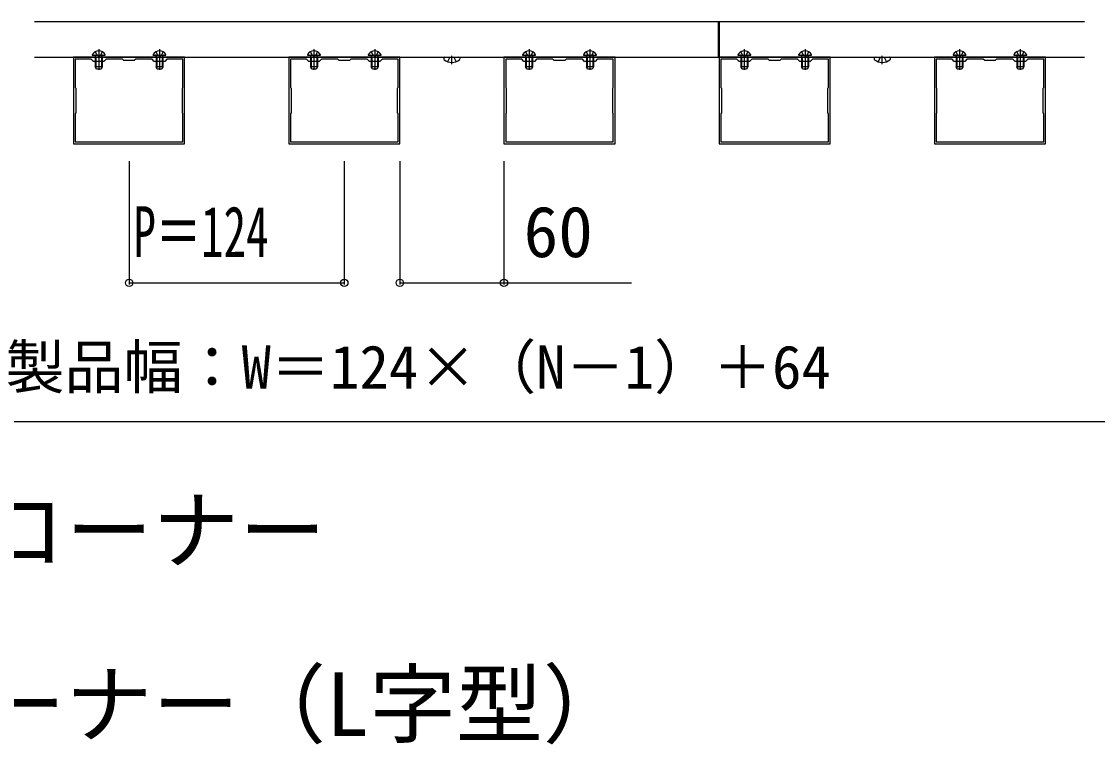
# Model space of a CAD drawing. Units: millimetres, scale not verified. Extents: x -1750 to 1750, y -2608 to 2592.
# Drawn here: x -1282 to -662, y -529 to -113 of the extents above; entities that cross this region are included whole.
import ezdxf
from ezdxf.enums import TextEntityAlignment as Align

# ---------------------------------------------------------------- set-up
doc = ezdxf.new("R2010")
doc.units = ezdxf.units.MM
doc.header["$LTSCALE"] = 14
for name, color, linetype in [('0-2_USER1', 3, 'Continuous'), ('0-3_YKK_11', 7, 'Continuous'), ('0-4_YKK_12', 2, 'Continuous'), ('0-5_YKK_13', 4, 'Continuous'), ('0-6_YKK_D', 6, 'Continuous')]:
    doc.layers.add(name, color=color, linetype=linetype)
doc.styles.add('ＭＳ ゴシック', font='')
doc.styles.get('ＭＳ ゴシック').set_extended_font_data('MS Gothic')

msp = doc.modelspace()

# ---------------------------------------------------------------- linework, layer by layer
at = {"layer": '0-3_YKK_11'}
for points in [[(-1252, -183.5), (-1188, -183.5), (-1188, -133.5), (-1252, -133.5)], [(-1251, -182.3), (-1189, -182.3), (-1189, -166), (-1189.3, -165.7), (-1189.3, -151.3), (-1189, -151), (-1189, -134.7), (-1198.2, -134.7), (-1199.5, -136), (-1205.5, -136), (-1206.8, -134.7), (-1216.2, -134.7), (-1217, -135.5), (-1223, -135.5), (-1223.8, -134.7), (-1233.2, -134.7), (-1234.5, -136), (-1240.5, -136), (-1241.8, -134.7), (-1251, -134.7), (-1251, -151), (-1250.7, -151.3), (-1250.7, -165.7), (-1251, -166)], [(-1128, -183.5), (-1064, -183.5), (-1064, -133.5), (-1128, -133.5)], [(-1127, -182.3), (-1065, -182.3), (-1065, -166), (-1065.3, -165.7), (-1065.3, -151.3), (-1065, -151), (-1065, -134.7), (-1074.2, -134.7), (-1075.5, -136), (-1081.5, -136), (-1082.8, -134.7), (-1092.2, -134.7), (-1093, -135.5), (-1099, -135.5), (-1099.8, -134.7), (-1109.2, -134.7), (-1110.5, -136), (-1116.5, -136), (-1117.8, -134.7), (-1127, -134.7), (-1127, -151), (-1126.7, -151.3), (-1126.7, -165.7), (-1127, -166)], [(-1004, -183.5), (-940, -183.5), (-940, -133.5), (-1004, -133.5)], [(-1003, -182.3), (-941, -182.3), (-941, -166), (-941.3, -165.7), (-941.3, -151.3), (-941, -151), (-941, -134.7), (-950.2, -134.7), (-951.5, -136), (-957.5, -136), (-958.8, -134.7), (-968.2, -134.7), (-969, -135.5), (-975, -135.5), (-975.8, -134.7), (-985.2, -134.7), (-986.5, -136), (-992.5, -136), (-993.8, -134.7), (-1003, -134.7), (-1003, -151), (-1002.7, -151.3), (-1002.7, -165.7), (-1003, -166)], [(-880, -183.5), (-816, -183.5), (-816, -133.5), (-880, -133.5)], [(-879, -182.3), (-817, -182.3), (-817, -166), (-817.3, -165.7), (-817.3, -151.3), (-817, -151), (-817, -134.7), (-826.2, -134.7), (-827.5, -136), (-833.5, -136), (-834.8, -134.7), (-844.2, -134.7), (-845, -135.5), (-851, -135.5), (-851.8, -134.7), (-861.2, -134.7), (-862.5, -136), (-868.5, -136), (-869.8, -134.7), (-879, -134.7), (-879, -151), (-878.7, -151.3), (-878.7, -165.7), (-879, -166)], [(-756, -183.5), (-692, -183.5), (-692, -133.5), (-756, -133.5)], [(-755, -182.3), (-693, -182.3), (-693, -166), (-693.3, -165.7), (-693.3, -151.3), (-693, -151), (-693, -134.7), (-702.2, -134.7), (-703.5, -136), (-709.5, -136), (-710.8, -134.7), (-720.2, -134.7), (-721, -135.5), (-727, -135.5), (-727.8, -134.7), (-737.2, -134.7), (-738.5, -136), (-744.5, -136), (-745.8, -134.7), (-755, -134.7), (-755, -151), (-754.7, -151.3), (-754.7, -165.7), (-755, -166)]]:
    msp.add_lwpolyline(points, close=True, dxfattribs=at)
at = {"layer": '0-4_YKK_12'}
for p, q in [((-1274.5, -113), (-669.5, -113)), ((-880.6, -113), (-880.6, -133.5)), ((-880, -113), (-880, -133.5)), ((-1274.5, -133.5), (-669.5, -133.5))]:
    msp.add_line(p, q, dxfattribs=at)
at = {"layer": '0-5_YKK_13'}
for p, q in [((-1237.5, -128.9), (-1237.5, -140.89)), ((-1202.5, -128.9), (-1202.5, -140.89)), ((-1113.5, -128.9), (-1113.5, -140.89)), ((-1078.5, -128.9), (-1078.5, -140.89)), ((-989.5, -128.9), (-989.5, -140.89)), ((-954.5, -128.9), (-954.5, -140.89)), ((-865.5, -128.9), (-865.5, -140.89)), ((-830.5, -128.9), (-830.5, -140.89)), ((-741.5, -128.9), (-741.5, -140.89)), ((-706.5, -128.9), (-706.5, -140.89)), ((-1241.1, -132.4), (-1233.9, -132.4)), ((-1239.55, -130.43), (-1238.65, -132.25)), ((-1239.5, -133.8), (-1239.36, -132.99)), ((-1235.5, -133.8), (-1239.5, -133.8)), ((-1239.12, -133.8), (-1239.36, -132.78)), ((-1237.5, -132.86), (-1238.65, -132.25)), ((-1237.5, -132.86), (-1236.36, -132.25)), ((-1235.45, -130.43), (-1236.36, -132.25)), ((-1235.88, -133.8), (-1235.64, -132.78)), ((-1235.5, -133.8), (-1235.64, -132.99)), ((-1206.1, -132.4), (-1198.9, -132.4)), ((-1204.55, -130.43), (-1203.65, -132.25)), ((-1204.5, -133.8), (-1204.36, -132.99)), ((-1200.5, -133.8), (-1204.5, -133.8)), ((-1204.12, -133.8), (-1204.36, -132.78)), ((-1202.5, -132.86), (-1203.65, -132.25)), ((-1202.5, -132.86), (-1201.36, -132.25)), ((-1200.45, -130.43), (-1201.36, -132.25)), ((-1200.88, -133.8), (-1200.64, -132.78)), ((-1200.5, -133.8), (-1200.64, -132.99)), ((-1117.1, -132.4), (-1109.9, -132.4)), ((-1115.55, -130.43), (-1114.65, -132.25)), ((-1115.5, -133.8), (-1115.36, -132.99)), ((-1111.5, -133.8), (-1115.5, -133.8)), ((-1115.12, -133.8), (-1115.36, -132.78)), ((-1113.5, -132.86), (-1114.65, -132.25)), ((-1113.5, -132.86), (-1112.36, -132.25)), ((-1111.45, -130.43), (-1112.36, -132.25)), ((-1111.88, -133.8), (-1111.64, -132.78)), ((-1111.5, -133.8), (-1111.64, -132.99)), ((-1082.1, -132.4), (-1074.9, -132.4)), ((-1080.55, -130.43), (-1079.65, -132.25)), ((-1080.5, -133.8), (-1080.36, -132.99)), ((-1076.5, -133.8), (-1080.5, -133.8)), ((-1080.12, -133.8), (-1080.36, -132.78)), ((-1078.5, -132.86), (-1079.65, -132.25)), ((-1078.5, -132.86), (-1077.36, -132.25)), ((-1076.45, -130.43), (-1077.36, -132.25)), ((-1076.88, -133.8), (-1076.64, -132.78)), ((-1076.5, -133.8), (-1076.64, -132.99)), ((-1038.74, -134.36), (-1038.74, -134.2)), ((-1038.04, -133.5), (-1029.97, -133.5)), ((-1034, -137.6), (-1034, -132.79)), ((-1029.27, -134.36), (-1029.27, -134.2)), ((-993.1, -132.4), (-985.9, -132.4)), ((-991.55, -130.43), (-990.65, -132.25)), ((-991.5, -133.8), (-991.36, -132.99)), ((-987.5, -133.8), (-991.5, -133.8)), ((-991.12, -133.8), (-991.36, -132.78)), ((-989.5, -132.86), (-990.65, -132.25)), ((-989.5, -132.86), (-988.36, -132.25)), ((-987.45, -130.43), (-988.36, -132.25)), ((-987.88, -133.8), (-987.64, -132.78)), ((-987.5, -133.8), (-987.64, -132.99)), ((-958.1, -132.4), (-950.9, -132.4)), ((-956.55, -130.43), (-955.65, -132.25)), ((-956.5, -133.8), (-956.36, -132.99)), ((-952.5, -133.8), (-956.5, -133.8)), ((-956.12, -133.8), (-956.36, -132.78)), ((-954.5, -132.86), (-955.65, -132.25)), ((-954.5, -132.86), (-953.36, -132.25)), ((-952.45, -130.43), (-953.36, -132.25)), ((-952.88, -133.8), (-952.64, -132.78)), ((-952.5, -133.8), (-952.64, -132.99)), ((-869.1, -132.4), (-861.9, -132.4)), ((-867.55, -130.43), (-866.65, -132.25)), ((-867.5, -133.8), (-867.36, -132.99)), ((-863.5, -133.8), (-867.5, -133.8)), ((-867.12, -133.8), (-867.36, -132.78)), ((-865.5, -132.86), (-866.65, -132.25)), ((-865.5, -132.86), (-864.36, -132.25)), ((-863.45, -130.43), (-864.36, -132.25)), ((-863.88, -133.8), (-863.64, -132.78)), ((-863.5, -133.8), (-863.64, -132.99)), ((-834.1, -132.4), (-826.9, -132.4)), ((-832.55, -130.43), (-831.65, -132.25)), ((-832.5, -133.8), (-832.36, -132.99)), ((-828.5, -133.8), (-832.5, -133.8)), ((-832.12, -133.8), (-832.36, -132.78)), ((-830.5, -132.86), (-831.65, -132.25)), ((-830.5, -132.86), (-829.36, -132.25)), ((-828.45, -130.43), (-829.36, -132.25)), ((-828.88, -133.8), (-828.64, -132.78)), ((-828.5, -133.8), (-828.64, -132.99)), ((-790.74, -134.36), (-790.74, -134.2)), ((-790.04, -133.5), (-781.97, -133.5)), ((-786, -137.6), (-786, -132.79)), ((-781.27, -134.36), (-781.27, -134.2)), ((-745.1, -132.4), (-737.9, -132.4)), ((-743.55, -130.43), (-742.65, -132.25)), ((-743.5, -133.8), (-743.36, -132.99)), ((-739.5, -133.8), (-743.5, -133.8)), ((-743.12, -133.8), (-743.36, -132.78)), ((-741.5, -132.86), (-742.65, -132.25)), ((-741.5, -132.86), (-740.36, -132.25)), ((-739.45, -130.43), (-740.36, -132.25)), ((-739.88, -133.8), (-739.64, -132.78)), ((-739.5, -133.8), (-739.64, -132.99)), ((-710.1, -132.4), (-702.9, -132.4)), ((-708.55, -130.43), (-707.65, -132.25)), ((-708.5, -133.8), (-708.36, -132.99)), ((-704.5, -133.8), (-708.5, -133.8)), ((-708.12, -133.8), (-708.36, -132.78)), ((-706.5, -132.86), (-707.65, -132.25)), ((-706.5, -132.86), (-705.36, -132.25)), ((-704.45, -130.43), (-705.36, -132.25)), ((-704.88, -133.8), (-704.64, -132.78)), ((-704.5, -133.8), (-704.64, -132.99)), ((-1238.8, -140.4), (-1239.5, -139)), ((-1235.5, -139), (-1239.5, -139)), ((-1236.2, -140.4), (-1238.8, -140.4)), ((-1235.5, -139), (-1236.2, -140.4)), ((-1203.8, -140.4), (-1204.5, -139)), ((-1200.5, -139), (-1204.5, -139)), ((-1201.2, -140.4), (-1203.8, -140.4)), ((-1200.5, -139), (-1201.2, -140.4)), ((-1114.8, -140.4), (-1115.5, -139)), ((-1111.5, -139), (-1115.5, -139)), ((-1112.2, -140.4), (-1114.8, -140.4)), ((-1111.5, -139), (-1112.2, -140.4)), ((-1079.8, -140.4), (-1080.5, -139)), ((-1076.5, -139), (-1080.5, -139)), ((-1077.2, -140.4), (-1079.8, -140.4)), ((-1076.5, -139), (-1077.2, -140.4)), ((-990.8, -140.4), (-991.5, -139)), ((-987.5, -139), (-991.5, -139)), ((-988.2, -140.4), (-990.8, -140.4)), ((-987.5, -139), (-988.2, -140.4)), ((-955.8, -140.4), (-956.5, -139)), ((-952.5, -139), (-956.5, -139)), ((-953.2, -140.4), (-955.8, -140.4)), ((-952.5, -139), (-953.2, -140.4)), ((-866.8, -140.4), (-867.5, -139)), ((-863.5, -139), (-867.5, -139)), ((-864.2, -140.4), (-866.8, -140.4)), ((-863.5, -139), (-864.2, -140.4)), ((-831.8, -140.4), (-832.5, -139)), ((-828.5, -139), (-832.5, -139)), ((-829.2, -140.4), (-831.8, -140.4)), ((-828.5, -139), (-829.2, -140.4)), ((-742.8, -140.4), (-743.5, -139)), ((-739.5, -139), (-743.5, -139)), ((-740.2, -140.4), (-742.8, -140.4)), ((-739.5, -139), (-740.2, -140.4)), ((-707.8, -140.4), (-708.5, -139)), ((-704.5, -139), (-708.5, -139)), ((-705.2, -140.4), (-707.8, -140.4)), ((-704.5, -139), (-705.2, -140.4))]:
    msp.add_line(p, q, dxfattribs=at)
for points in [[(-1239.5, -133.8), (-1239.5, -136.4), (-1239.5, -139)], [(-1239.12, -133.8), (-1239.12, -136.4), (-1239.12, -139.76)], [(-1235.88, -133.8), (-1235.88, -136.4), (-1235.88, -139.76)], [(-1235.5, -133.8), (-1235.5, -136.4), (-1235.5, -139)], [(-1204.5, -133.8), (-1204.5, -136.4), (-1204.5, -139)], [(-1204.12, -133.8), (-1204.12, -136.4), (-1204.12, -139.76)], [(-1200.88, -133.8), (-1200.88, -136.4), (-1200.88, -139.76)], [(-1200.5, -133.8), (-1200.5, -136.4), (-1200.5, -139)], [(-1115.5, -133.8), (-1115.5, -136.4), (-1115.5, -139)], [(-1115.12, -133.8), (-1115.12, -136.4), (-1115.12, -139.76)], [(-1111.88, -133.8), (-1111.88, -136.4), (-1111.88, -139.76)], [(-1111.5, -133.8), (-1111.5, -136.4), (-1111.5, -139)], [(-1080.5, -133.8), (-1080.5, -136.4), (-1080.5, -139)], [(-1080.12, -133.8), (-1080.12, -136.4), (-1080.12, -139.76)], [(-1076.88, -133.8), (-1076.88, -136.4), (-1076.88, -139.76)], [(-1076.5, -133.8), (-1076.5, -136.4), (-1076.5, -139)], [(-1035.13, -133.5), (-1035.13, -133.5), (-1036.45, -136.16)], [(-1032.87, -133.5), (-1032.87, -133.5), (-1031.55, -136.16)], [(-991.5, -133.8), (-991.5, -136.4), (-991.5, -139)], [(-991.12, -133.8), (-991.12, -136.4), (-991.12, -139.76)], [(-987.88, -133.8), (-987.88, -136.4), (-987.88, -139.76)], [(-987.5, -133.8), (-987.5, -136.4), (-987.5, -139)], [(-956.5, -133.8), (-956.5, -136.4), (-956.5, -139)], [(-956.12, -133.8), (-956.12, -136.4), (-956.12, -139.76)], [(-952.88, -133.8), (-952.88, -136.4), (-952.88, -139.76)], [(-952.5, -133.8), (-952.5, -136.4), (-952.5, -139)], [(-867.5, -133.8), (-867.5, -136.4), (-867.5, -139)], [(-867.12, -133.8), (-867.12, -136.4), (-867.12, -139.76)], [(-863.88, -133.8), (-863.88, -136.4), (-863.88, -139.76)], [(-863.5, -133.8), (-863.5, -136.4), (-863.5, -139)], [(-832.5, -133.8), (-832.5, -136.4), (-832.5, -139)], [(-832.12, -133.8), (-832.12, -136.4), (-832.12, -139.76)], [(-828.88, -133.8), (-828.88, -136.4), (-828.88, -139.76)], [(-828.5, -133.8), (-828.5, -136.4), (-828.5, -139)], [(-787.13, -133.5), (-787.13, -133.5), (-788.45, -136.16)], [(-784.87, -133.5), (-784.87, -133.5), (-783.55, -136.16)], [(-743.5, -133.8), (-743.5, -136.4), (-743.5, -139)], [(-743.12, -133.8), (-743.12, -136.4), (-743.12, -139.76)], [(-739.88, -133.8), (-739.88, -136.4), (-739.88, -139.76)], [(-739.5, -133.8), (-739.5, -136.4), (-739.5, -139)], [(-708.5, -133.8), (-708.5, -136.4), (-708.5, -139)], [(-708.12, -133.8), (-708.12, -136.4), (-708.12, -139.76)], [(-704.88, -133.8), (-704.88, -136.4), (-704.88, -139.76)], [(-704.5, -133.8), (-704.5, -136.4), (-704.5, -139)]]:
    msp.add_lwpolyline(points, dxfattribs=at)
for centre, radius, start, end in [((-1237.5, -134.1), 4.2, 27.28096, 152.71904), ((-1202.5, -134.1), 4.2, 27.28096, 152.71904), ((-1113.5, -134.1), 4.2, 27.28096, 152.71904), ((-1078.5, -134.1), 4.2, 27.28096, 152.71904), ((-989.5, -134.1), 4.2, 27.28096, 152.71904), ((-954.5, -134.1), 4.2, 27.28096, 152.71904), ((-865.5, -134.1), 4.2, 27.28096, 152.71904), ((-830.5, -134.1), 4.2, 27.28096, 152.71904), ((-741.5, -134.1), 4.2, 27.28096, 152.71904), ((-706.5, -134.1), 4.2, 27.28096, 152.71904), ((-1241.1, -132.25), 0.154, 152.71904, 270), ((-1239.85, -132.9), 0.5, 349.90904, 90), ((-1235.15, -132.9), 0.5, 90, 190.09096), ((-1233.9, -132.25), 0.154, 270, 27.28096), ((-1206.1, -132.25), 0.154, 152.71904, 270), ((-1204.85, -132.9), 0.5, 349.90904, 90), ((-1200.15, -132.9), 0.5, 90, 190.09096), ((-1198.9, -132.25), 0.154, 270, 27.28096), ((-1117.1, -132.25), 0.154, 152.71904, 270), ((-1115.85, -132.9), 0.5, 349.90904, 90), ((-1111.15, -132.9), 0.5, 90, 190.09096), ((-1109.9, -132.25), 0.154, 270, 27.28096), ((-1082.1, -132.25), 0.154, 152.71904, 270), ((-1080.85, -132.9), 0.5, 349.90904, 90), ((-1076.15, -132.9), 0.5, 90, 190.09096), ((-1074.9, -132.25), 0.154, 270, 27.28096), ((-1038.04, -134.2), 0.7, 92.95791, 180), ((-1037.87, -134.36), 0.862, 180, 230.87645), ((-1034, -129.6), 7, 230.87645, 270), ((-1038.04, -134.2), 0.7, 90, 92.95791), ((-1034, -129.6), 7, 270, 309.12355), ((-1029.97, -134.2), 0.7, 87.04209, 90), ((-1029.97, -134.2), 0.7, 0, 87.04209), ((-1030.13, -134.36), 0.862, 309.12355, 0), ((-993.1, -132.25), 0.154, 152.71904, 270), ((-991.85, -132.9), 0.5, 349.90904, 90), ((-987.15, -132.9), 0.5, 90, 190.09096), ((-985.9, -132.25), 0.154, 270, 27.28096), ((-958.1, -132.25), 0.154, 152.71904, 270), ((-956.85, -132.9), 0.5, 349.90904, 90), ((-952.15, -132.9), 0.5, 90, 190.09096), ((-950.9, -132.25), 0.154, 270, 27.28096), ((-869.1, -132.25), 0.154, 152.71904, 270), ((-867.85, -132.9), 0.5, 349.90904, 90), ((-863.15, -132.9), 0.5, 90, 190.09096), ((-861.9, -132.25), 0.154, 270, 27.28096), ((-834.1, -132.25), 0.154, 152.71904, 270), ((-832.85, -132.9), 0.5, 349.90904, 90), ((-828.15, -132.9), 0.5, 90, 190.09096), ((-826.9, -132.25), 0.154, 270, 27.28096), ((-790.04, -134.2), 0.7, 92.95791, 180), ((-789.87, -134.36), 0.862, 180, 230.87645), ((-786, -129.6), 7, 230.87645, 270), ((-790.04, -134.2), 0.7, 90, 92.95791), ((-786, -129.6), 7, 270, 309.12355), ((-781.97, -134.2), 0.7, 87.04209, 90), ((-781.97, -134.2), 0.7, 0, 87.04209), ((-782.13, -134.36), 0.862, 309.12355, 0), ((-745.1, -132.25), 0.154, 152.71904, 270), ((-743.85, -132.9), 0.5, 349.90904, 90), ((-739.15, -132.9), 0.5, 90, 190.09096), ((-737.9, -132.25), 0.154, 270, 27.28096), ((-710.1, -132.25), 0.154, 152.71904, 270), ((-708.85, -132.9), 0.5, 349.90904, 90), ((-704.15, -132.9), 0.5, 90, 190.09096), ((-702.9, -132.25), 0.154, 270, 27.28096)]:
    msp.add_arc(centre, radius, start, end, dxfattribs=at)
at = {"layer": '0-6_YKK_D'}
for p, q in [((-1220, -193.5), (-1220, -264.5)), ((-1096, -193.5), (-1096, -264.5)), ((-1064, -193.5), (-1064, -264.5)), ((-1004, -193.5), (-1004, -264.5)), ((-1220, -263.5), (-1096, -263.5)), ((-479, -343.5), (-1465, -343.5))]:
    msp.add_line(p, q, dxfattribs=at)
msp.add_lwpolyline([(-1064, -263.5), (-1004, -263.5), (-930.55, -263.5)], dxfattribs=at)
for centre in [(-1220, -263.5), (-1096, -263.5), (-1064, -263.5), (-1004, -263.5)]:
    msp.add_circle(centre, 2.12, dxfattribs=at)

# ---------------------------------------------------------------- texts
at = {"layer": '0-2_USER1', "style": 'ＭＳ ゴシック'}
for s, p in [('■横断面図 コーナー', (-1581.51, -435.31)), ('■太格子 コーナー（L字型）', (-1581.51, -535.59))]:
    msp.add_text(s, height=36.66, dxfattribs=at).set_placement(p, align=Align.BOTTOM_LEFT)
at = {"layer": '0-6_YKK_D', "style": 'ＭＳ ゴシック', "width": 0.65}
msp.add_text('P＝124', height=29.33, dxfattribs=at).set_placement((-1217.53, -257.5), align=Align.BOTTOM_LEFT)
at = {"layer": '0-6_YKK_D', "style": 'ＭＳ ゴシック'}
for s, height, p in [('60', 29.33, (-992.68, -257.5)), ('製品幅：W＝124×（N－1）＋64', 24.93, (-1291.23, -331.9))]:
    msp.add_text(s, height=height, dxfattribs=at).set_placement(p, align=Align.BOTTOM_LEFT)

doc.saveas('drawing.dxf')
